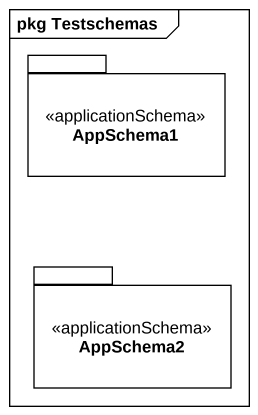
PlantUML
@startuml
mainframe pkg Testschemas
package AppSchema1 <<applicationSchema>> {
}
package AppSchema2 <<applicationSchema>> {
}
@enduml
